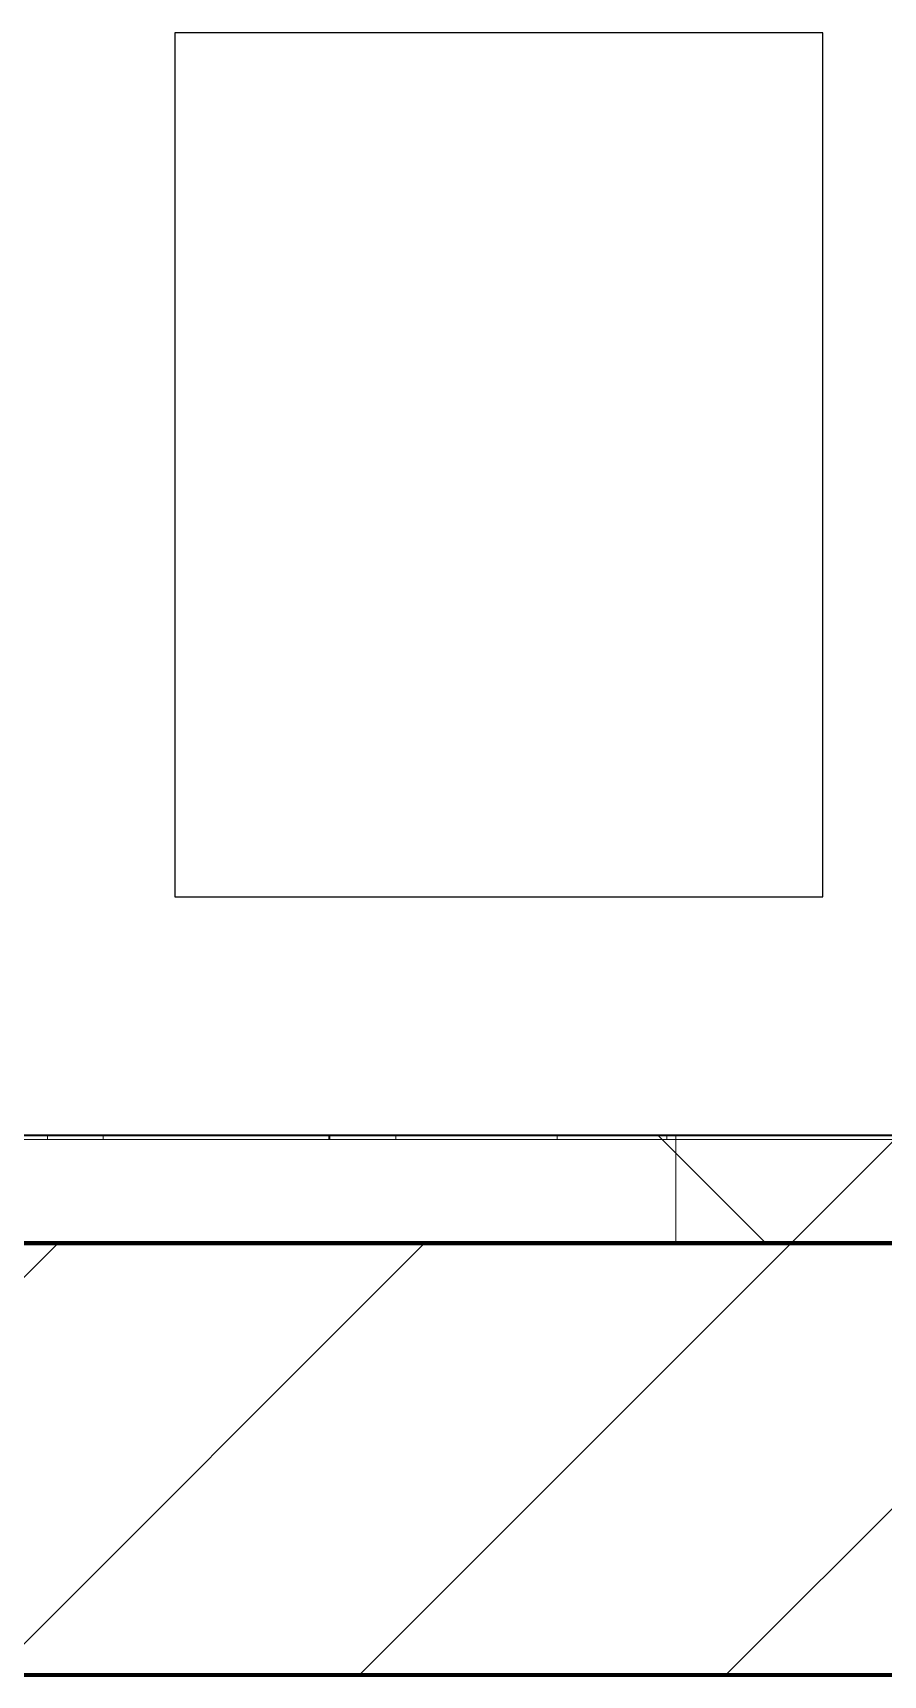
# Model space of a CAD drawing. Header units: millimetres. Extents: x -920231 to -841213, y -17301 to 22361.
# Drawn here: x -866480 to -866086, y -3376 to -2615 of the extents above; entities that cross this region are included whole.
import ezdxf
from ezdxf.xclip import XClip

# ---------------------------------------------------------------- set-up
doc = ezdxf.new("R2010")
doc.units = ezdxf.units.MM
doc.header["$XCLIPFRAME"] = 0
doc.layers.add('000 - WIPEOUT', color=250, linetype='Continuous')
doc.layers.add('A11_ALU.SOLID SHEET', color=2, linetype='Continuous')
for name, color, linetype, lineweight in [('A-GLAZ-CURT', 2, 'Continuous', 9), ('A-WALL', 5, 'Continuous', 35), ('A-WALL-FNSH', 2, 'Continuous', 35), ('A-WALL-PATT', 1, 'Continuous', 35)]:
    doc.layers.add(name, color=color, linetype=linetype, lineweight=lineweight)

# ---------------------------------------------------------------- blocks, each defined once
blk = doc.blocks.new('PPLS-PP19_Custom Tile Pattern - Custom Tile Pattern-V76-4230-01 ENLARGED MULTI-PURPOSE LEVEL - REFLECTED CEILING PLAN - SHEET 1')
at = {"layer": 'A-GLAZ-CURT'}
for p, q in [((-13.88, 0), (9.01, 0)), ((9.01, 0), (9.01, -2)), ((34.85, 0), (139.22, 0)), ((34.85, -2), (34.85, 0)), ((139.22, 0), (139.22, -2)), ((139.77, 0), (139.77, -2)), ((170.29, 0), (245.04, 0)), ((170.29, -2), (170.29, 0)), ((195.99, 0), (213.31, 0)), ((213.31, 0), (195.99, 0)), ((230.06, 0), (300, 0)), ((245.04, 0), (245.04, -2)), ((295.8, 0), (300, 0)), ((295.8, -2), (295.8, 0)), ((300, 0), (300, -2)), ((-300, -2), (300, -2)), ((9.01, -2), (-13.88, -2)), ((139.22, -2), (34.85, -2)), ((245.04, -2), (170.29, -2)), ((300, -2), (295.8, -2)), ((300, -2), (300, -50)), ((300, -50), (-300, -50))]:
    blk.add_line(p, q, dxfattribs=at)
for points, knots in [([(-126.5, 0), (-122.44, 0), (-108.71, 0), (-86.68, 0), (-63.44, 0), (-54.4, 0), (-48.53, 0), (-30.79, 0), (-18.03, 0), (8.61, 0), (15.02, 0), (22.28, 0), (26.04, 0), (27.59, 0)], [-5231.017328, -5231.017328, -5231.017328, -5231.017328, -4994.692869, -4542.524482, -4008.285538, -3689.699207, -3546.54457, -3315.260113, -2864.387349, -2439.246196, -2084.094819, -1956.422387, -1868.220474, -1868.220474, -1868.220474, -1868.220474]), ([(-115.67, 0), (-114.72, 0), (-110.17, 0), (-96.78, 0), (-71.33, 0), (-42.53, 0), (-12.78, 0), (4.23, 0), (9.64, 0), (10.14, 0), (10.18, 0)], [-5707.856459, -5707.856459, -5707.856459, -5707.856459, -5430.283136, -5103.229623, -4799.173296, -4065.652676, -3589.737505, -3285.047089, -3066.359526, -3044.715262, -3044.715262, -3044.715262, -3044.715262]), ([(9.32, 0), (9.08, 0), (7.65, 0), (2.57, 0), (-12.23, 0), (-25.64, 0), (-40, 0), (-56.24, 0), (-75.59, 0), (-94, 0), (-111.95, 0), (-114.91, 0), (-115.61, 0)], [-2922.926651, -2922.926651, -2922.926651, -2922.926651, -2882.788014, -2720.818881, -2518.50168, -2125.455881, -1792.521578, -1466.981642, -1208.454564, -789.402658, -501.969187, -246.605543, -246.605543, -246.605543, -246.605543]), ([(31.18, 0), (25.97, 0), (11.99, 0), (-16.92, 0), (-47.42, 0), (-65.35, 0), (-66.28, 0), (-66.31, 0)], [-4496.803627, -4496.803627, -4496.803627, -4496.803627, -4222.080604, -3745.412743, -2981.410125, -2542.574734, -2526.906796, -2526.906796, -2526.906796, -2526.906796]), ([(28.05, 0), (26.61, 0), (22.02, 0), (12.82, 0), (-2.9, 0), (-20.62, 0), (-32.81, 0), (-44.85, 0), (-51.43, 0), (-51.79, 0)], [-2187.031923, -2187.031923, -2187.031923, -2187.031923, -2106.613311, -1925.670641, -1617.263037, -1290.787923, -1039.307308, -819.71621, -644.910881, -644.910881, -644.910881, -644.910881]), ([(-36.78, 0), (-32.43, 0), (-19.22, 0), (8.83, 0), (43.36, 0), (70.92, 0), (82.12, 0), (83.66, 0)], [-6191.144455, -6191.144455, -6191.144455, -6191.144455, -5862.463379, -5340.621928, -4573.028122, -4094.177415, -3869.465285, -3869.465285, -3869.465285, -3869.465285]), ([(30.82, 0), (29.27, 0), (20.14, 0), (3.54, 0), (-16.58, 0), (-34.76, 0), (-36.04, 0)], [-10462.034656, -10462.034656, -10462.034656, -10462.034656, -10363.088938, -9884.23066, -9424.652049, -9182.880979, -9182.880979, -9182.880979, -9182.880979]), ([(70.61, 0), (66.16, 0), (55.8, 0), (39.61, 0), (24.74, 0), (2.64, 0), (-17.84, 0), (-30.57, 0), (-31.82, 0), (-32, 0)], [-4647.237329, -4647.237329, -4647.237329, -4647.237329, -4326.416877, -4098.545751, -3766.694881, -3333.063701, -2994.501669, -2698.150104, -2614.070998, -2614.070998, -2614.070998, -2614.070998]), ([(-30.52, 0), (-27.11, 0), (-17.83, 0), (5.99, 0), (22.06, 0), (37.44, 0), (45.92, 0), (57.76, 0), (64.47, 0), (72.74, 0), (75.22, 0), (76.03, 0), (76.21, 0)], [-2323.618664, -2323.618664, -2323.618664, -2323.618664, -2142.497158, -1716.209403, -1206.526904, -1089.329421, -901.315459, -753.071572, -495.328968, -421.953223, -334.951786, -290.452333, -290.452333, -290.452333, -290.452333]), ([(8.33, 0), (8.19, 0), (7.18, 0), (0.32, 0), (-13.89, 0), (-24.92, 0), (-29.03, 0)], [-3574.286521, -3574.286521, -3574.286521, -3574.286521, -3526.962355, -3285.499107, -2903.012179, -2680.714891, -2680.714891, -2680.714891, -2680.714891]), ([(-28.57, 0), (-26.93, 0), (-20.29, 0), (-11.45, 0), (2.08, 0), (13.15, 0), (21.24, 0), (24.62, 0), (24.72, 0), (24.72, 0)], [-5361.429781, -5361.429781, -5361.429781, -5361.429781, -5261.36855, -5050.479954, -4785.90057, -4596.498881, -4445.288762, -4384.376941, -4376.041937, -4376.041937, -4376.041937, -4376.041937]), ([(-15.19, 0), (-13.07, 0), (3.25, 0), (20.36, 0), (28.06, 0)], [-461.142613, -461.142613, -461.142613, -461.142613, -429.606584, -404.855018, -404.855018, -404.855018, -404.855018]), ([(28.02, 0), (24.47, 0), (16.89, 0), (11.55, 0), (9.01, 0)], [-298.444975, -298.444975, -298.444975, -298.444975, -285.83788, -269.307637, -269.307637, -269.307637, -269.307637]), ([(24.69, 0), (24.54, 0), (20.99, 0), (15.48, 0), (10.8, 0), (9.63, 0)], [-4368.572414, -4368.572414, -4368.572414, -4368.572414, -4306.476363, -4080.000647, -3772.857994, -3772.857994, -3772.857994, -3772.857994]), ([(18.16, 0), (19.15, 0), (24.25, 0), (25.66, 0), (26.12, 0)], [-5700.113719, -5700.113719, -5700.113719, -5700.113719, -5554.232259, -5302.431367, -5302.431367, -5302.431367, -5302.431367]), ([(26.94, 0), (24.66, 0), (20.4, 0), (18.85, 0), (18.16, 0)], [-6089.998379, -6089.998379, -6089.998379, -6089.998379, -5972.647715, -5832.674503, -5832.674503, -5832.674503, -5832.674503]), ([(27.88, 0), (28.34, 0), (30.05, 0), (38.07, 0), (53.39, 0), (71.67, 0), (84.83, 0), (86.01, 0), (92.51, 0), (94.33, 0)], [-4996.615194, -4996.615194, -4996.615194, -4996.615194, -4887.603822, -4705.298446, -4353.683244, -3960.84581, -3759.045785, -3336.541051, -2783.776468, -2783.776468, -2783.776468, -2783.776468]), ([(99.26, 0), (97.94, 0), (91.62, 0), (85.59, 0), (74.4, 0), (62.26, 0), (51.85, 0), (43.81, 0), (32.88, 0), (28.55, 0), (27.99, 0)], [-7633.94163, -7633.94163, -7633.94163, -7633.94163, -7531.75727, -7135.649961, -6924.452779, -6738.82075, -6548.303034, -6314.283804, -6135.05769, -6107.557073, -6107.557073, -6107.557073, -6107.557073]), ([(28.08, 0), (28.78, 0), (32.53, 0), (39.04, 0), (51.19, 0), (58.74, 0), (61.34, 0), (61.45, 0)], [-1858.921194, -1858.921194, -1858.921194, -1858.921194, -1818.904206, -1645.594513, -1443.202566, -1228.752106, -1120.932285, -1120.932285, -1120.932285, -1120.932285]), ([(76.63, 0), (74.8, 0), (67.65, 0), (53.52, 0), (38.69, 0), (30.53, 0), (28.36, 0)], [-3095.572228, -3095.572228, -3095.572228, -3095.572228, -2950.589685, -2634.532728, -2313.748533, -2192.696995, -2192.696995, -2192.696995, -2192.696995]), ([(28.59, 0), (32.96, 0), (51.23, 0), (88.72, 0), (120.63, 0), (138.28, 0), (138.53, 0)], [-404.286242, -404.286242, -404.286242, -404.286242, -390.253598, -346.313304, -291.370682, -290.5735, -290.5735, -290.5735, -290.5735]), ([(103.09, 0), (101.08, 0), (86.31, 0), (63.34, 0), (40.39, 0), (31.28, 0), (29.03, 0)], [-375.435014, -375.435014, -375.435014, -375.435014, -369.147452, -330.153101, -307.516438, -299.629745, -299.629745, -299.629745, -299.629745]), ([(53.18, 0), (53.06, 0), (52.22, 0), (44.99, 0), (36.46, 0), (30.82, 0)], [-622.740158, -622.740158, -622.740158, -622.740158, -566.066452, -360.610861, 0, 0, 0, 0]), ([(136.44, 0), (121.66, 0), (86.93, 0), (51.16, 0), (31.18, 0)], [-106.750556, -106.750556, -106.750556, -106.750556, -59.610984, 0, 0, 0, 0]), ([(34.85, 0), (38.34, 0), (49.1, 0), (70.94, 0), (89.49, 0), (99.12, 0)], [-133.562983, -133.562983, -133.562983, -133.562983, -118.513713, -97.899267, -66.781492, -66.781492, -66.781492, -66.781492]), ([(99.9, 0), (90.13, 0), (75, 0), (57.82, 0), (46.51, 0), (41.18, 0), (36.02, 0), (35.54, 0), (35.54, 0)], [-395.22093, -395.22093, -395.22093, -395.22093, -357.622665, -341.267687, -334.000314, -326.15566, -319.318397, -317.489778, -317.489778, -317.489778, -317.489778]), ([(36.29, 0), (37.77, 0), (48.82, 0), (64.79, 0), (95.91, 0), (124.45, 0), (132.42, 0), (134.6, 0)], [-314.598523, -314.598523, -314.598523, -314.598523, -305.899624, -287.17622, -249.500363, -194.761443, -152.241002, -152.241002, -152.241002, -152.241002]), ([(61.47, 0), (61.47, 0), (61.21, 0), (54.61, 0), (53.71, 0), (53.56, 0)], [-1113.311073, -1113.311073, -1113.311073, -1113.311073, -1096.402191, -891.204116, -747.28819, -747.28819, -747.28819, -747.28819]), ([(76.22, 0), (75.58, 0), (73.64, 0), (71.05, 0), (70.61, 0)], [-193.634889, -193.634889, -193.634889, -193.634889, -31.537676, 0, 0, 0, 0]), ([(94.4, 0), (94.4, 0), (94.64, 0), (99.11, 0), (108.97, 0), (120.79, 0), (139.94, 0), (163.31, 0), (185.23, 0), (193.62, 0), (194.69, 0), (194.79, 0)], [-2348.345796, -2348.345796, -2348.345796, -2348.345796, -2310.419338, -2233.599744, -2052.234781, -1843.028543, -1530.39897, -1095.004608, -529.74427, -295.064701, -265.121568, -265.121568, -265.121568, -265.121568]), ([(114.39, 0), (114.2, 0), (112.08, 0), (106.7, 0), (100.84, 0), (99.9, 0)], [-8148.58938, -8148.58938, -8148.58938, -8148.58938, -8105.191388, -7723.759874, -7650.59105, -7650.59105, -7650.59105, -7650.59105]), ([(99.91, 0), (100.57, 0), (108.71, 0), (116.36, 0), (128.82, 0), (129.02, 0), (129.02, 0)], [-65.922516, -65.922516, -65.922516, -65.922516, -63.759246, -39.050993, -35.895543, -35.445596, -35.445596, -35.445596, -35.445596]), ([(168.37, 0), (167.68, 0), (162.47, 0), (147.02, 0), (117.98, 0), (101.91, 0), (100.34, 0)], [-543.375029, -543.375029, -543.375029, -543.375029, -530.793311, -458.593899, -401.860199, -395.777283, -395.777283, -395.777283, -395.777283]), ([(129.02, 0), (129, 0), (124.41, 0), (122.35, 0), (114.96, 0), (108.04, 0), (103.09, 0)], [-35.354907, -35.354907, -35.354907, -35.354907, -31.430235, -22.807238, -15.488593, 0, 0, 0, 0]), ([(157.9, 0), (156.77, 0), (151.67, 0), (143.29, 0), (134.04, 0), (126.24, 0), (118.6, 0), (114.23, 0), (111.98, 0), (105.66, 0), (105.23, 0), (105.23, 0)], [-10292.955006, -10292.955006, -10292.955006, -10292.955006, -10098.273015, -9847.788484, -9677.714971, -9567.007022, -9453.21225, -9220.200448, -9012.77275, -8966.157302, -8929.495943, -8929.495943, -8929.495943, -8929.495943]), ([(105.26, 0), (105.52, 0), (111.01, 0), (112.65, 0), (113.59, 0)], [-8920.561005, -8920.561005, -8920.561005, -8920.561005, -8814.835624, -8577.462505, -8577.462505, -8577.462505, -8577.462505]), ([(193.8, 0), (193.33, 0), (190.11, 0), (183.13, 0), (171, 0), (161.95, 0), (161.28, 0), (158.35, 0), (157.85, 0), (157.77, 0)], [-11665.349007, -11665.349007, -11665.349007, -11665.349007, -11565.880756, -11105.624034, -10839.086983, -10768.332124, -10666.779182, -10580.760289, -10550.278881, -10550.278881, -10550.278881, -10550.278881]), ([(300, 0), (286.53, 0), (254.22, 0), (207.11, 0), (177.41, 0), (159.34, 0), (158.33, 0), (158.3, 0)], [-285.253232, -285.253232, -285.253232, -285.253232, -244.693688, -187.987675, -143.776725, -129.632772, -123.352749, -123.352749, -123.352749, -123.352749]), ([(159.07, 0), (159.13, 0), (160.84, 0), (165.21, 0), (174.15, 0), (185.98, 0), (208.82, 0), (219.42, 0), (230.06, 0)], [-115.643202, -115.643202, -115.643202, -115.643202, -114.681583, -87.660824, -65.295536, -41.623857, -24.459831, 0, 0, 0, 0]), ([(215.22, 0), (214.62, 0), (210.55, 0), (203.98, 0), (187.54, 0), (175.3, 0), (169.49, 0)], [-203.825446, -203.825446, -203.825446, -203.825446, -198.527383, -184.406837, -162.427601, -142.916156, -142.916156, -142.916156, -142.916156]), ([(170.29, 0), (170.39, 0), (171.48, 0), (172.17, 0), (172.45, 0)], [-59.471458, -59.471458, -59.471458, -59.471458, -56.742688, -29.735729, -29.735729, -29.735729, -29.735729]), ([(172.07, 0), (177.66, 0), (187.87, 0), (201.08, 0), (207.47, 0), (213.96, 0), (215.11, 0)], [-255.364076, -255.364076, -255.364076, -255.364076, -237.955587, -223.92608, -215.862851, -208.75215, -208.75215, -208.75215, -208.75215]), ([(242.51, 0), (236.58, 0), (226.51, 0), (220, 0), (219.04, 0)], [-11508.862313, -11508.862313, -11508.862313, -11508.862313, -11162.864862, -10859.773777, -10859.773777, -10859.773777, -10859.773777]), ([(219.84, 0), (220.8, 0), (226.85, 0), (237.23, 0), (242.4, 0)], [-10674.31991, -10674.31991, -10674.31991, -10674.31991, -10511.382485, -10025.231374, -10025.231374, -10025.231374, -10025.231374]), ([(300, 0), (288.22, 0), (269.03, 0), (250.06, 0), (243.54, 0)], [-12528.858583, -12528.858583, -12528.858583, -12528.858583, -11905.454923, -11528.787116, -11528.787116, -11528.787116, -11528.787116]), ([(284.78, 0), (284.83, 0), (285.23, 0), (287.47, 0), (293.59, 0), (297.76, 0), (300, 0)], [-4096.535135, -4096.535135, -4096.535135, -4096.535135, -4053.389046, -3959.664717, -3862.421465, -3746.95702, -3746.95702, -3746.95702, -3746.95702]), ([(295.8, 0), (294.18, 0), (290.94, 0), (286.68, 0), (285.79, 0)], [-4679.165325, -4679.165325, -4679.165325, -4679.165325, -4358.271401, -4213.061173, -4213.061173, -4213.061173, -4213.061173])]:
    blk.add_open_spline(points, degree=3, knots=knots, dxfattribs=at)
for points in [[(80.35, 0), (79.57, 0), (78.27, 0), (76.63, 0)], [(84.06, 0), (83.48, 0), (82.41, 0), (81.72, 0)], [(195.11, 0), (194.91, 0), (194.44, 0), (193.8, 0)], [(243.64, 0), (244.14, 0), (244.61, 0), (245.04, 0)]]:
    blk.add_open_spline(points, degree=3, dxfattribs=at)
blk = doc.blocks.new('PPLS-PP19_Custom Tile Pattern - Custom Tile Pattern-V77-4230-01 ENLARGED MULTI-PURPOSE LEVEL - REFLECTED CEILING PLAN - SHEET 1')
at = {"layer": 'A-GLAZ-CURT'}
for p, q in [((-300, 0), (-202.31, 0)), ((-300, -2), (-300, 0)), ((-293.07, 0), (-275.75, 0)), ((-275.75, 0), (-293.07, 0)), ((-222.32, 0), (-213.66, 0)), ((-213.66, 0), (-222.32, 0)), ((-212.77, 0), (-205, 0)), ((-205, 0), (-212.77, 0)), ((-300, -2), (300, -2)), ((-300, -50), (-300, -2)), ((-202.31, -2), (-300, -2)), ((300, -50), (-300, -50))]:
    blk.add_line(p, q, dxfattribs=at)
at = {"layer": 'A-GLAZ-CURT', "flags": 128}
for points in [[(-300, 0), (-291.7, 0), (-283.58, 0), (-275.62, 0), (-267.8, 0), (-260.12, 0), (-252.56, 0), (-245.12, 0), (-237.77, 0), (-230.5, 0), (-223.32, 0), (-216.2, 0), (-209.18, 0), (-202.31, 0)], [(-213.02, 0), (-219.49, 0), (-226.14, 0), (-232.95, 0), (-239.91, 0), (-247.01, 0), (-254.25, 0), (-261.61, 0), (-269.09, 0), (-276.68, 0), (-284.36, 0), (-292.14, 0), (-300, 0)], [(-174.21, 0), (-178.96, 0), (-183.97, 0), (-189.27, 0), (-194.85, 0), (-200.68, 0), (-206.74, 0), (-212.78, 0)]]:
    blk.add_lwpolyline(points, dxfattribs=at)
at = {"layer": 'A-GLAZ-CURT'}
for points, knots in [([(-300, 0), (-284.65, 0), (-253.15, 0), (-226.14, 0), (-213.02, 0)], [-5323.127839, -5323.127839, -5323.127839, -5323.127839, -4502.809032, -3604.76485, -3604.76485, -3604.76485, -3604.76485]), ([(-212.78, 0), (-213.25, 0), (-234.65, 0), (-262.56, 0), (-294.48, 0), (-300, 0)], [-15163.225725, -15163.225725, -15163.225725, -15163.225725, -15131.813646, -13729.592194, -13439.944408, -13439.944408, -13439.944408, -13439.944408]), ([(-141.74, 0), (-142.97, 0), (-147.67, 0), (-147.69, 0), (-158.72, 0), (-174.02, 0), (-185.59, 0), (-209.77, 0), (-232.01, 0), (-255.22, 0), (-262.59, 0), (-264.9, 0), (-265.4, 0)], [-3054.90541, -3054.90541, -3054.90541, -3054.90541, -2919.378265, -2477.344047, -2237.412286, -2029.680487, -1755.085331, -1400.429864, -858.079193, -543.655514, -208.940337, 0, 0, 0, 0]), ([(-258.6, 0), (-257.91, 0), (-254.26, 0), (-241.25, 0), (-226.11, 0), (-216.2, 0), (-212.94, 0)], [-5722.54675, -5722.54675, -5722.54675, -5722.54675, -5657.471696, -5413.335975, -5017.494783, -4839.200608, -4839.200608, -4839.200608, -4839.200608]), ([(-213.59, 0), (-216.64, 0), (-222.26, 0), (-231.26, 0), (-233.46, 0), (-234, 0)], [-1138.186603, -1138.186603, -1138.186603, -1138.186603, -978.033455, -846.069444, -682.911962, -682.911962, -682.911962, -682.911962]), ([(-233.49, 0), (-233.44, 0), (-232.38, 0), (-230.74, 0), (-225.3, 0), (-223.63, 0)], [-455.274641, -455.274641, -455.274641, -455.274641, -440.605512, -119.536984, 0, 0, 0, 0]), ([(-212.79, 0), (-211.35, 0), (-202.27, 0), (-188.58, 0), (-169.02, 0), (-154.15, 0), (-144.48, 0), (-140.94, 0)], [-5241.912668, -5241.912668, -5241.912668, -5241.912668, -5161.076232, -4739.070012, -4465.409639, -4149.119819, -3947.959921, -3947.959921, -3947.959921, -3947.959921]), ([(-212.78, 0), (-199.66, 0), (-173.78, 0), (-151.36, 0), (-140.94, 0)], [-3599.195568, -3599.195568, -3599.195568, -3599.195568, -2700.551212, -1680.695395, -1680.695395, -1680.695395, -1680.695395]), ([(-212.78, 0), (-212.72, 0), (-209.6, 0), (-200.2, 0), (-185.8, 0), (-171.77, 0), (-158.7, 0), (-157.22, 0)], [-4836.337103, -4836.337103, -4836.337103, -4836.337103, -4832.723979, -4666.091899, -4349.945572, -4000.813434, -3840.635403, -3840.635403, -3840.635403, -3840.635403]), ([(-133.82, 0), (-135.51, 0), (-137.8, 0), (-149.31, 0), (-162.01, 0), (-177.91, 0), (-196.15, 0), (-207.63, 0), (-212.78, 0)], [-2731.647847, -2731.647847, -2731.647847, -2731.647847, -2418.507304, -2308.929706, -2113.765672, -1763.376603, -1422.553702, -1152.371065, -1152.371065, -1152.371065, -1152.371065]), ([(-108.4, 0), (-116.54, 0), (-146.48, 0), (-183.16, 0), (-212.4, 0)], [-17961.803277, -17961.803277, -17961.803277, -17961.803277, -17136.203329, -15171.720145, -15171.720145, -15171.720145, -15171.720145])]:
    blk.add_open_spline(points, degree=3, knots=knots, dxfattribs=at)
blk.add_open_spline([(-223.63, 0), (-220.79, 0), (-217.38, 0), (-213.8, 0)], degree=3, dxfattribs=at)
blk = doc.blocks.new('*U1487')
at = {"color": 3}
blk.add_wipeout([(-200, 6550), (200, 6550), (200, 6250), (-200, 6250)], dxfattribs=at).dxf.layer = '000 - WIPEOUT'
at = {"layer": 'A11_ALU.SOLID SHEET', "color": 0, "linetype": 'ByBlock'}
blk.add_lwpolyline([(-200, 6250), (200, 6250), (200, 6550), (-200, 6550)], close=True, dxfattribs=at)
blk = doc.blocks.new('*U1512')
at = {"layer": 'A11_ALU.SOLID SHEET', "linetype": 'ByBlock', "rotation": 90}
blk.add_blockref('*U1487', (-115182, -6394.5), dxfattribs=at)

msp = doc.modelspace()

# ---------------------------------------------------------------- block references
ref = msp.add_blockref('*U1512', (-744682.37, 3579.02))
XClip(ref).set_block_clipping_path([(-170955.001718735, -20880.0077451951), (-101425.4223389953, 14393.0014498747)])

# ---------------------------------------------------------------- next in the draw order: hatches: boundary and pattern name
at = {"layer": 'A-WALL-PATT', "lineweight": 9}
h = msp.add_hatch(dxfattribs=at)
h.set_pattern_fill('FP_3', color=256, style=0, pattern_type=2)
h.set_pattern_definition([(45, (0, 0), (-212.13203, 212.13203), []), (135, (0, 0), (-212.13203, -212.13203), [])])
h.paths.add_polyline_path([(-850767.37, -3175.94), (-850767.37, -3125.94), (-868697.34, -3125.94), (-868743.96, -3175.94), (-850867, -3175.94)])
h = msp.add_hatch(dxfattribs=at)
h.set_pattern_fill('FP_2', color=256, style=0, pattern_type=2)
h.set_pattern_definition([(45, (0, 0), (-84.852814, 84.852814), [])])
h.paths.add_polyline_path([(-850567.37, -3375.94), (-850567.37, -3175.94), (-868402.13, -3175.94), (-868588.64, -3375.94), (-850766.31, -3375.94)])

# ---------------------------------------------------------------- next in the draw order: linework, layer by layer
at = {"layer": 'A-WALL', "color": 7, "lineweight": 70}
for p, q in [((-868402.13, -3175.94), (-850767.37, -3175.94)), ((-850767.37, -3175.94), (-868402.13, -3175.94)), ((-850766.31, -3375.94), (-868588.64, -3375.94))]:
    msp.add_line(p, q, dxfattribs=at)
at = {"layer": 'A-WALL-FNSH', "color": 250}
msp.add_line((-868697.34, -3125.94), (-850817.37, -3125.94), dxfattribs=at)

# ---------------------------------------------------------------- next in the draw order: block references
at = {"layer": 'A-GLAZ-CURT'}
for name, p in [('PPLS-PP19_Custom Tile Pattern - Custom Tile Pattern-V76-4230-01 ENLARGED MULTI-PURPOSE LEVEL - REFLECTED CEILING PLAN - SHEET 1', (-866482.37, -3125.94)), ('PPLS-PP19_Custom Tile Pattern - Custom Tile Pattern-V77-4230-01 ENLARGED MULTI-PURPOSE LEVEL - REFLECTED CEILING PLAN - SHEET 1', (-865882.37, -3125.94))]:
    msp.add_blockref(name, p, dxfattribs=at)

doc.saveas('drawing.dxf')
